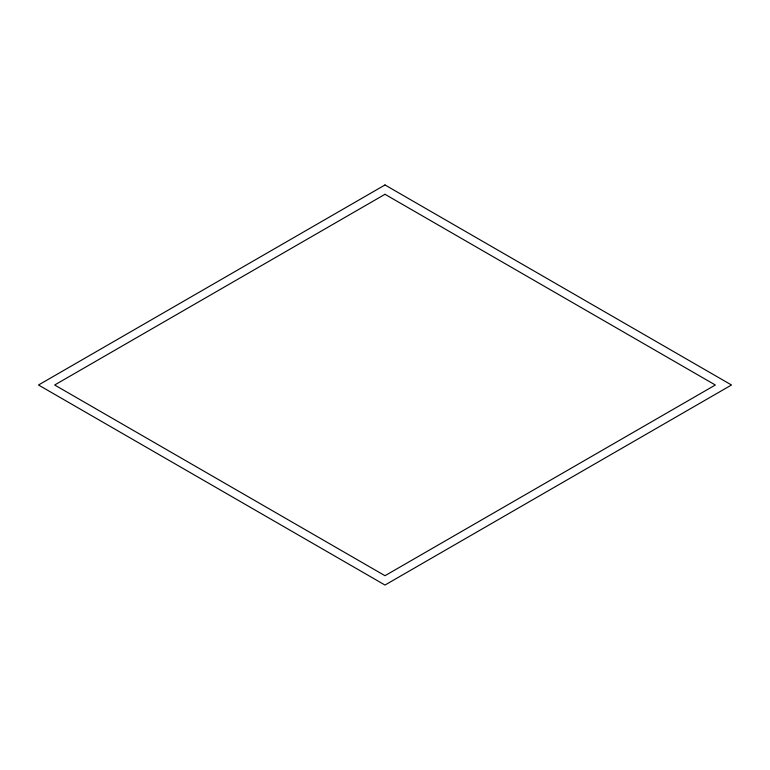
<?xml version="1.0" encoding="UTF-8"?>
<svg xmlns="http://www.w3.org/2000/svg" width="770" height="770" viewBox="0 0 770 770"><rect width="100%" height="100%" fill="white"/><g stroke="black" fill="none" stroke-linecap="round" stroke-linejoin="round"><path stroke-width="1.16" d="M385 184.954L38.5 385L385 585.046L731.5 385L385 184.954M385 194.29L54.67 385L385 575.71L715.33 385L385 194.29"/></g></svg>
